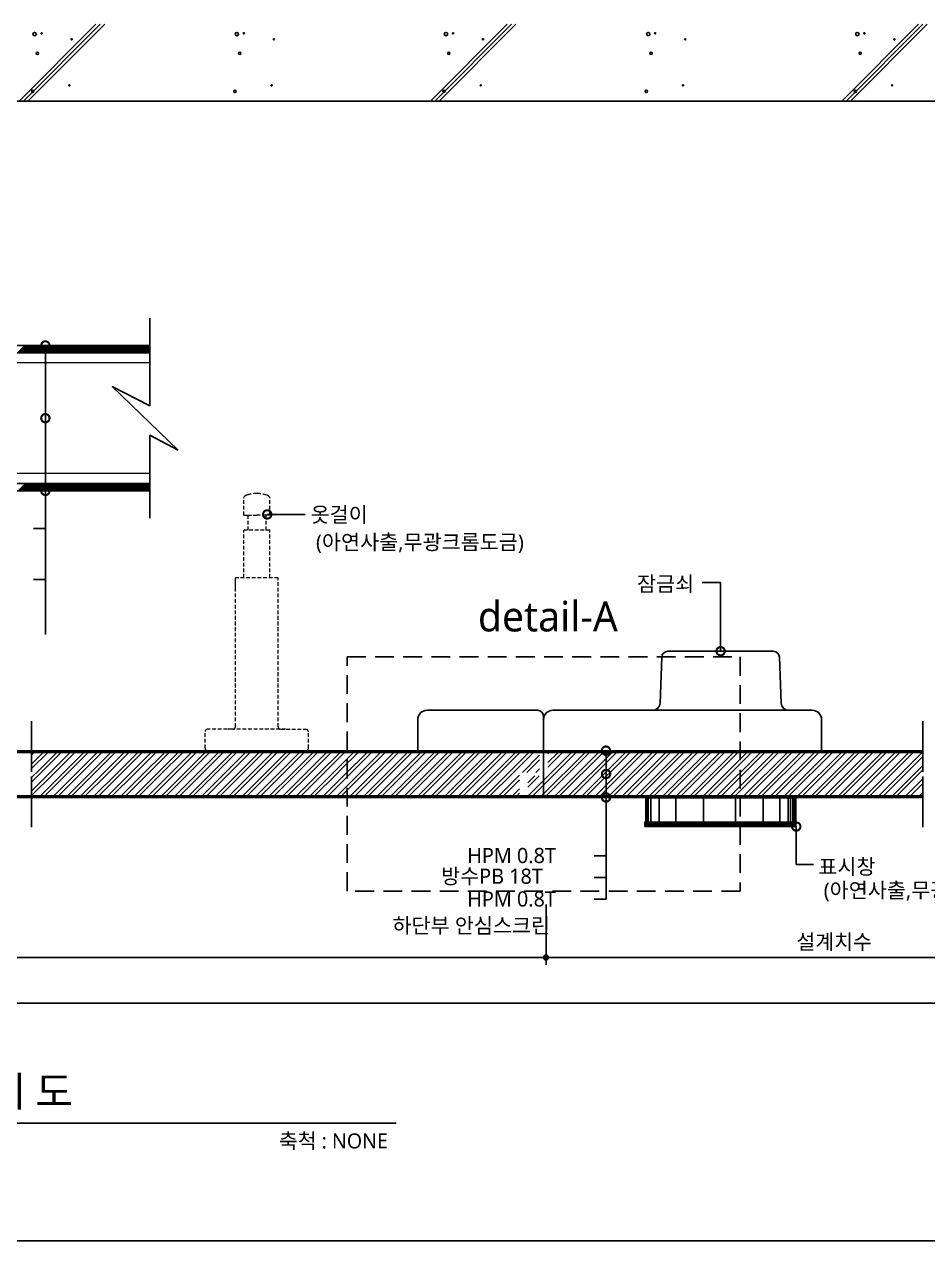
# Model space of a CAD drawing. Extents: x -255 to 8105, y -176 to 5714.
# Drawn here: x 2894 to 4698, y 0 to 2428 of the extents above; entities that cross this region are included whole.
import ezdxf
from ezdxf.enums import TextEntityAlignment as Align

# ---------------------------------------------------------------- set-up
doc = ezdxf.new("R2010")
doc.units = 0
doc.header["$LTSCALE"] = 30
doc.linetypes.add('HIDDEN', pattern=[0.375, 0.25, -0.125])
doc.layers.get('0').update_dxf_attribs({"linetype": 'CONTINUOUS'})
for name, color, linetype in [('02---제품선', 4, 'CONTINUOUS'), ('C', 2, 'CONTINUOUS'), ('DIM', 7, 'CONTINUOUS'), ('HAT', 8, 'CONTINUOUS'), ('HID', 9, 'HIDDEN'), ('jc panel', 4, 'CONTINUOUS'), ('TIT', 3, 'CONTINUOUS'), ('문자', 3, 'CONTINUOUS'), ('잠금쇠(회전형)', 4, 'CONTINUOUS'), ('치수', 1, 'CONTINUOUS'), ('판넬', 2, 'CONTINUOUS'), ('해치', 8, 'CONTINUOUS')]:
    doc.layers.add(name, color=color, linetype=linetype)
doc.styles.add('돋움', font='malgun.ttf')

# ---------------------------------------------------------------- blocks, each defined once
blk = doc.blocks.new('DIMDOT')
at = {"linetype": 'Continuous'}
blk.add_line((-2, 0), (2, 0), dxfattribs=at)
for radius in [0.5, 0.25]:
    blk.add_circle((0, 0), radius, dxfattribs=at)
blk = doc.blocks.new('_DOTSMALL')
at = {"color": 0, "linetype": 'ByBlock', "const_width": 0.5}
blk.add_lwpolyline([(-0.0625, 0, 1), (0.0625, 0, 1)], format="xyb", close=True, dxfattribs=at)
blk = doc.blocks.new('A$C63EC304E')
at = {"layer": '치수', "color": 1, "xscale": 2.5, "yscale": 2.5, "zscale": 2.5, "rotation": 234.3098741996962}
blk.add_blockref('_DOTSMALL', (0.31, 0.31), dxfattribs=at)
blk = doc.blocks.new('A$C2BC9653E')
at = {"layer": '치수', "xscale": 0.3333333333333333, "yscale": 0.3333333333333333, "zscale": 0.3333333333333333}
blk.add_blockref('A$C63EC304E', (0, 0), dxfattribs=at)
blk = doc.blocks.new('A$C7FC71301')
at = {"layer": '치수', "rotation": 180}
blk.add_blockref('A$C2BC9653E', (0.208, 0.208), dxfattribs=at)
blk = doc.blocks.new('A$C4A20372B')
at = {"layer": '치수'}
blk.add_blockref('A$C7FC71301', (0, 0), dxfattribs=at)
blk = doc.blocks.new('A$C566469F5')
at = {"layer": '치수'}
blk.add_blockref('A$C4A20372B', (0, 0), dxfattribs=at)
blk = doc.blocks.new('A$C7E317CD4')
at = {"layer": '해치', "xscale": 2, "yscale": 2, "zscale": 2}
blk.add_blockref('A$C566469F5', (0, 0), dxfattribs=at)
blk = doc.blocks.new('A$C601D7F27')
at = {"layer": '치수'}
blk.add_blockref('A$C7E317CD4', (0, 0), dxfattribs=at)
blk = doc.blocks.new('UNI-01', base_point=(7634, 7239))
for p, q in [((7967.1, 9514.2), (13138.7, 9514.2)), ((10542.5, 8175), (10542.5, 8276.1)), ((12322.4, 8175), (12322.4, 8276.1)), ((10542.5, 8165.5), (10542.5, 8064.4)), ((12322.4, 8165.5), (12322.4, 8064.4))]:
    blk.add_line(p, q)
at = {"color": 252, "linetype": 'Continuous'}
for p, q in [((10514.6, 9011.6), (10529.1, 9026.1)), ((10517.5, 9011.6), (10532, 9026.1)), ((10519.1, 9011.6), (10533.6, 9026.1)), ((10522, 9011.6), (10536.5, 9026.1)), ((10523.6, 9011.6), (10538.1, 9026.1)), ((10526.5, 9011.6), (10541, 9026.1)), ((10528.1, 9011.6), (10542.6, 9026.1)), ((10531, 9011.6), (10545.5, 9026.1)), ((10532.6, 9011.6), (10547.1, 9026.1)), ((10535.5, 9011.6), (10550, 9026.1)), ((10537.1, 9011.6), (10551.6, 9026.1)), ((10540, 9011.6), (10554.5, 9026.1)), ((10541.6, 9011.6), (10556.1, 9026.1)), ((10544.5, 9011.6), (10559, 9026.1)), ((10546, 9011.6), (10560.6, 9026.1)), ((10549, 9011.6), (10563.5, 9026.1)), ((10550.5, 9011.6), (10565.1, 9026.1)), ((10553.4, 9011.6), (10567.9, 9026.1)), ((10555, 9011.6), (10568.4, 9025)), ((10557.9, 9011.6), (10570, 9023.7)), ((10559.5, 9011.6), (10570, 9022.1)), ((10562.4, 9011.6), (10570, 9019.2)), ((10564, 9011.6), (10570, 9017.6)), ((10566.9, 9011.6), (10570, 9014.7)), ((10568.5, 9011.6), (10570, 9013.1)), ((10570, 9022.1), (10574, 9026.1)), ((10570, 9017.6), (10578.5, 9026.1)), ((10570, 9013.1), (10583, 9026.1)), ((10570, 9019.2), (10576.9, 9026.1)), ((10570, 9014.7), (10581.4, 9026.1)), ((10570, 9023.7), (10570.4, 9024.1)), ((10571.4, 9011.6), (10585.9, 9026.1)), ((10572, 9025.7), (10572.5, 9026.1)), ((10573, 9011.6), (10587.5, 9026.1)), ((10575.9, 9011.6), (10590.4, 9026.1)), ((10577.5, 9011.6), (10592, 9026.1)), ((10580.4, 9011.6), (10594.9, 9026.1)), ((10582, 9011.6), (10596.5, 9026.1)), ((10584.9, 9011.6), (10599.4, 9026.1)), ((10586.5, 9011.6), (10601, 9026.1)), ((10589.4, 9011.6), (10603.9, 9026.1)), ((10590.9, 9011.6), (10605.5, 9026.1)), ((10593.9, 9011.6), (10608.4, 9026.1)), ((10595.4, 9011.6), (10610, 9026.1)), ((10598.3, 9011.6), (10612.9, 9026.1)), ((10599.9, 9011.6), (10614.4, 9026.1)), ((10602.8, 9011.6), (10617.4, 9026.1)), ((10604.4, 9011.6), (10618.9, 9026.1)), ((10607.3, 9011.6), (10621.8, 9026.1)), ((10608.9, 9011.6), (10623.4, 9026.1)), ((10611.8, 9011.6), (10626.3, 9026.1)), ((10613.4, 9011.6), (10627.9, 9026.1)), ((10616.3, 9011.6), (10630.8, 9026.1)), ((10617.9, 9011.6), (10632.4, 9026.1)), ((10620.8, 9011.6), (10635.3, 9026.1)), ((10622.4, 9011.6), (10636.9, 9026.1)), ((10625.3, 9011.6), (10639.8, 9026.1)), ((10626.9, 9011.6), (10641.4, 9026.1)), ((10629.8, 9011.6), (10644.3, 9026.1)), ((10631.4, 9011.6), (10645.9, 9026.1)), ((10634.3, 9011.6), (10648.8, 9026.1)), ((10635.9, 9011.6), (10650.4, 9026.1)), ((10638.8, 9011.6), (10653.3, 9026.1)), ((10640.3, 9011.6), (10654.9, 9026.1)), ((10643.2, 9011.6), (10657.8, 9026.1)), ((10644.8, 9011.6), (10659.4, 9026.1)), ((10647.7, 9011.6), (10662.3, 9026.1)), ((10649.3, 9011.6), (10663.8, 9026.1)), ((10652.2, 9011.6), (10666.7, 9026.1)), ((10653.8, 9011.6), (10668.3, 9026.1)), ((10656.7, 9011.6), (10671.2, 9026.1)), ((10658.3, 9011.6), (10672.8, 9026.1)), ((10661.2, 9011.6), (10675.7, 9026.1)), ((10662.8, 9011.6), (10677.3, 9026.1)), ((10665.7, 9011.6), (10680.2, 9026.1)), ((10667.3, 9011.6), (10681.8, 9026.1)), ((10670.2, 9011.6), (10684.7, 9026.1)), ((10671.8, 9011.6), (10686.3, 9026.1)), ((10674.7, 9011.6), (10689.2, 9026.1)), ((10676.3, 9011.6), (10690.8, 9026.1)), ((10679.2, 9011.6), (10693.7, 9026.1)), ((10680.8, 9011.6), (10695.3, 9026.1)), ((10683.7, 9011.6), (10698.2, 9026.1)), ((10685.2, 9011.6), (10699.8, 9026.1)), ((10688.1, 9011.6), (10702.7, 9026.1)), ((10689.7, 9011.6), (10704.3, 9026.1)), ((10692.6, 9011.6), (10707.2, 9026.1)), ((10694.2, 9011.6), (10708.7, 9026.1)), ((10697.1, 9011.6), (10711.6, 9026.1)), ((10698.7, 9011.6), (10713.2, 9026.1)), ((10701.6, 9011.6), (10716.1, 9026.1)), ((10703.2, 9011.6), (10717.7, 9026.1)), ((10706.1, 9011.6), (10720.6, 9026.1)), ((10707.7, 9011.6), (10722.2, 9026.1)), ((10710.6, 9011.6), (10725.1, 9026.1)), ((10712.2, 9011.6), (10726.7, 9026.1)), ((10715.1, 9011.6), (10729.6, 9026.1)), ((10716.7, 9011.6), (10731.2, 9026.1)), ((10719.6, 9011.6), (10734.1, 9026.1)), ((10721.2, 9011.6), (10735.7, 9026.1)), ((10724.1, 9011.6), (10738.6, 9026.1)), ((10725.7, 9011.6), (10740.2, 9026.1)), ((10728.6, 9011.6), (10743.1, 9026.1)), ((10730.1, 9011.6), (10744.7, 9026.1)), ((10733, 9011.6), (10747.6, 9026.1)), ((10734.6, 9011.6), (10749.2, 9026.1)), ((10737.5, 9011.6), (10752.1, 9026.1)), ((10739.1, 9011.6), (10753.6, 9026.1)), ((10742, 9011.6), (10756.5, 9026.1)), ((10743.6, 9011.6), (10758.1, 9026.1)), ((10746.5, 9011.6), (10761, 9026.1)), ((10748.1, 9011.6), (10762.6, 9026.1)), ((10751, 9011.6), (10765.5, 9026.1)), ((10752.6, 9011.6), (10767.1, 9026.1)), ((10755.5, 9011.6), (10770, 9026.1)), ((10757.1, 9011.6), (10771.6, 9026.1)), ((10760, 9011.6), (10774.5, 9026.1)), ((10761.6, 9011.6), (10776.1, 9026.1)), ((10764.5, 9011.6), (10778.5, 9025.6)), ((10766.1, 9011.6), (10778.5, 9024.1)), ((10769, 9011.6), (10778.5, 9021.2)), ((10770.6, 9011.6), (10778.5, 9019.6)), ((10773.5, 9011.6), (10778.5, 9016.7)), ((10775, 9011.6), (10778.5, 9015.1)), ((10777.9, 9011.6), (10778.5, 9012.2)), ((10515.5, 8735.7), (10530.1, 8750.3)), ((10517.1, 8735.7), (10531.6, 8750.3)), ((10520, 8735.7), (10534.5, 8750.3)), ((10521.6, 8735.7), (10536.1, 8750.3)), ((10524.5, 8735.7), (10539, 8750.3)), ((10526.1, 8735.7), (10540.6, 8750.3)), ((10529, 8735.7), (10543.5, 8750.3)), ((10530.6, 8735.7), (10545.1, 8750.3)), ((10533.5, 8735.7), (10548, 8750.3)), ((10535.1, 8735.7), (10549.6, 8750.3)), ((10538, 8735.7), (10552.5, 8750.3)), ((10539.6, 8735.7), (10554.1, 8750.3)), ((10542.5, 8735.7), (10557, 8750.3)), ((10544.1, 8735.7), (10558.6, 8750.3)), ((10547, 8735.7), (10561.5, 8750.3)), ((10548.6, 8735.7), (10563.1, 8750.3)), ((10551.5, 8735.7), (10566, 8750.3)), ((10553, 8735.7), (10567.6, 8750.3)), ((10555.9, 8735.7), (10570, 8749.8)), ((10557.5, 8735.7), (10570, 8748.2)), ((10560.4, 8735.7), (10570, 8745.3)), ((10562, 8735.7), (10570, 8743.7)), ((10570, 8748.2), (10572.1, 8750.3)), ((10570, 8743.7), (10576.5, 8750.3)), ((10570, 8739.2), (10581, 8750.3)), ((10570, 8749.8), (10570.5, 8750.3)), ((10570, 8745.3), (10575, 8750.3)), ((10570, 8740.8), (10579.4, 8750.3)), ((10571.2, 8737.5), (10583.9, 8750.3)), ((10571.9, 8736.6), (10585.5, 8750.3)), ((10573.9, 8735.7), (10588.4, 8750.3)), ((10575.5, 8735.7), (10590, 8750.3)), ((10578.4, 8735.7), (10592.9, 8750.3)), ((10580, 8735.7), (10594.5, 8750.3)), ((10582.9, 8735.7), (10597.4, 8750.3)), ((10584.5, 8735.7), (10599, 8750.3)), ((10587.4, 8735.7), (10601.9, 8750.3)), ((10589, 8735.7), (10603.5, 8750.3)), ((10591.9, 8735.7), (10606.4, 8750.3)), ((10593.5, 8735.7), (10608, 8750.3)), ((10596.4, 8735.7), (10610.9, 8750.3)), ((10597.9, 8735.7), (10612.5, 8750.3)), ((10600.8, 8735.7), (10615.4, 8750.3)), ((10602.4, 8735.7), (10617, 8750.3)), ((10605.3, 8735.7), (10619.9, 8750.3)), ((10606.9, 8735.7), (10621.4, 8750.3)), ((10609.8, 8735.7), (10624.4, 8750.3)), ((10611.4, 8735.7), (10625.9, 8750.3)), ((10614.3, 8735.7), (10628.8, 8750.3)), ((10615.9, 8735.7), (10630.4, 8750.3)), ((10618.8, 8735.7), (10633.3, 8750.3)), ((10620.4, 8735.7), (10634.9, 8750.3)), ((10623.3, 8735.7), (10637.8, 8750.3)), ((10624.9, 8735.7), (10639.4, 8750.3)), ((10627.8, 8735.7), (10642.3, 8750.3)), ((10629.4, 8735.7), (10643.9, 8750.3)), ((10632.3, 8735.7), (10646.8, 8750.3)), ((10633.9, 8735.7), (10648.4, 8750.3)), ((10636.8, 8735.7), (10651.3, 8750.3)), ((10638.4, 8735.7), (10652.9, 8750.3)), ((10641.3, 8735.7), (10655.8, 8750.3)), ((10642.8, 8735.7), (10657.4, 8750.3)), ((10645.8, 8735.7), (10660.3, 8750.3)), ((10647.3, 8735.7), (10661.9, 8750.3)), ((10650.2, 8735.7), (10664.8, 8750.3)), ((10651.8, 8735.7), (10666.3, 8750.3)), ((10654.7, 8735.7), (10669.3, 8750.3)), ((10656.3, 8735.7), (10670.8, 8750.3)), ((10659.2, 8735.7), (10673.7, 8750.3)), ((10660.8, 8735.7), (10675.3, 8750.3)), ((10663.7, 8735.7), (10678.2, 8750.3)), ((10665.3, 8735.7), (10679.8, 8750.3)), ((10668.2, 8735.7), (10682.7, 8750.3)), ((10669.8, 8735.7), (10684.3, 8750.3)), ((10672.7, 8735.7), (10687.2, 8750.3)), ((10674.3, 8735.7), (10688.8, 8750.3)), ((10677.2, 8735.7), (10691.7, 8750.3)), ((10678.8, 8735.7), (10693.3, 8750.3)), ((10681.7, 8735.7), (10696.2, 8750.3)), ((10683.3, 8735.7), (10697.8, 8750.3)), ((10686.2, 8735.7), (10700.7, 8750.3)), ((10687.7, 8735.7), (10702.3, 8750.3)), ((10690.7, 8735.7), (10705.2, 8750.3)), ((10692.2, 8735.7), (10706.8, 8750.3)), ((10695.1, 8735.7), (10709.7, 8750.3)), ((10696.7, 8735.7), (10711.3, 8750.3)), ((10699.6, 8735.7), (10714.2, 8750.3)), ((10701.2, 8735.7), (10715.7, 8750.3)), ((10704.1, 8735.7), (10718.6, 8750.3)), ((10705.7, 8735.7), (10720.2, 8750.3)), ((10708.6, 8735.7), (10723.1, 8750.3)), ((10710.2, 8735.7), (10724.7, 8750.3)), ((10713.1, 8735.7), (10727.6, 8750.3)), ((10714.7, 8735.7), (10729.2, 8750.3)), ((10717.6, 8735.7), (10732.1, 8750.3)), ((10719.2, 8735.7), (10733.7, 8750.3)), ((10722.1, 8735.7), (10736.6, 8750.3)), ((10723.7, 8735.7), (10738.2, 8750.3)), ((10726.6, 8735.7), (10741.1, 8750.3)), ((10728.2, 8735.7), (10742.7, 8750.3)), ((10731.1, 8735.7), (10745.6, 8750.3)), ((10732.7, 8735.7), (10747.2, 8750.3)), ((10735.6, 8735.7), (10750.1, 8750.3)), ((10737.1, 8735.7), (10751.7, 8750.3)), ((10740, 8735.7), (10754.6, 8750.3)), ((10741.6, 8735.7), (10756.2, 8750.3)), ((10744.5, 8735.7), (10759.1, 8750.3)), ((10746.1, 8735.7), (10760.6, 8750.3)), ((10749, 8735.7), (10763.5, 8750.3)), ((10750.6, 8735.7), (10765.1, 8750.3)), ((10753.5, 8735.7), (10768, 8750.3)), ((10755.1, 8735.7), (10769.6, 8750.3)), ((10758, 8735.7), (10772.5, 8750.3)), ((10759.6, 8735.7), (10774.1, 8750.3)), ((10762.5, 8735.7), (10777, 8750.3)), ((10764.1, 8735.7), (10778.5, 8750.2)), ((10767, 8735.7), (10778.5, 8747.3)), ((10768.6, 8735.7), (10778.5, 8745.7)), ((10771.5, 8735.7), (10778.5, 8742.8)), ((10564.9, 8735.7), (10570, 8740.8)), ((10566.5, 8735.7), (10570, 8739.2)), ((10773.1, 8735.7), (10778.5, 8741.2)), ((10776, 8735.7), (10778.5, 8738.3)), ((10777.6, 8735.7), (10778.5, 8736.7))]:
    blk.add_line(p, q, dxfattribs=at)
at = {"color": 2, "linetype": 'HIDDEN', "ltscale": 5}
for p, q in [((11172.5, 8404.2), (11957.7, 8404.2)), ((11172.5, 7936.8), (11172.5, 8404.2)), ((11957.7, 8404.2), (11957.7, 7936.8)), ((11957.7, 7936.8), (11172.5, 7936.8))]:
    blk.add_line(p, q, dxfattribs=at)
at = {"color": 2}
for p, q in [((11565.1, 8217.1), (11565.1, 8123.8)), ((14886.8, 7238.8), (7634.4, 7238.8)), ((14886.8, 7238.8), (7634.4, 7238.8)), ((15616.4, 7238.8), (7634.4, 7238.8))]:
    blk.add_line(p, q, dxfattribs=at)
at = {"layer": '02---제품선'}
for p, q in [((11797.8, 8312.3), (11801, 8403.7)), ((11813.4, 8415.6), (12024, 8415.6)), ((12039.6, 8312.3), (12036.4, 8403.7)), ((11332.5, 8297.8), (11552.7, 8297.8)), ((11565.1, 8285.4), (11565.1, 8217.1)), ((11769.8, 8297.8), (11583.7, 8297.8)), ((11782.8, 8297.8), (11769.8, 8297.8)), ((12054.6, 8297.8), (11782.8, 8297.8)), ((12101.7, 8297.8), (12054.6, 8297.8)), ((11313.9, 8279.2), (11313.9, 8217.1)), ((11565.1, 8217.1), (11565.1, 8279.2)), ((12120.3, 8217.1), (12120.3, 8279.2)), ((11313.9, 8217.1), (11565.1, 8217.1)), ((12120.3, 8217.1), (11565.1, 8217.1))]:
    blk.add_line(p, q, dxfattribs=at)
for centre, radius, start, end in [((11813.4, 8403.2), 12.4, 90, 178), ((12024, 8403.2), 12.4, 2, 90), ((11782.8, 8312.8), 15, 270, 358), ((12054.6, 8312.8), 15, 182, 270), ((11332.5, 8279.2), 18.6, 90, 180), ((11552.7, 8285.4), 12.4, 0, 90), ((11583.7, 8279.2), 18.6, 90, 180), ((12101.7, 8279.2), 18.6, 0, 90)]:
    blk.add_arc(centre, radius, start, end, dxfattribs=at)
at = {"layer": 'C'}
for p, q in [((10778.5, 9011.6), (9812.2, 9011.6)), ((10778.5, 8750.3), (9712.2, 8750.3)), ((10642, 8213.8), (9374.2, 8213.8)), ((10542.5, 8213.8), (11565.1, 8213.8)), ((11565.1, 8213.8), (11932.2, 8213.8)), ((12322.4, 8213.8), (11932.2, 8213.8)), ((9374.2, 8127.1), (10642, 8127.1)), ((11565.1, 8127.1), (10542.5, 8127.1)), ((11932.2, 8127.1), (11565.1, 8127.1)), ((11932.2, 8127.1), (12322.4, 8127.1))]:
    blk.add_line(p, q, dxfattribs=at)
at = {"layer": 'DIM', "ltscale": 10}
for p, q in [((11570.1, 7910), (11570.1, 7789.3)), ((11570.1, 7910), (11570.1, 7789.3)), ((9384.2, 7804.3), (11560.1, 7804.3)), ((11580.1, 7804.3), (12711, 7804.3)), ((7977.1, 7712.8), (12711, 7712.8))]:
    blk.add_line(p, q, dxfattribs=at)
at = {"layer": 'HAT', "linetype": 'Continuous'}
for p, q in [((10542.5, 8190.4), (10565.9, 8213.8)), ((10542.5, 8208.4), (10547.9, 8213.8)), ((10542.5, 8181.4), (10574.9, 8213.8)), ((10550, 8171), (10592.8, 8213.8)), ((10558.5, 8170.5), (10601.8, 8213.8)), ((10576.4, 8170.5), (10619.8, 8213.8)), ((10585.4, 8170.5), (10628.7, 8213.8)), ((10603.4, 8170.5), (10646.7, 8213.8)), ((10612.3, 8170.5), (10655.7, 8213.8)), ((10630.3, 8170.5), (10673.6, 8213.8)), ((10639.3, 8170.5), (10682.6, 8213.8)), ((10657.2, 8170.5), (10700.6, 8213.8)), ((10666.2, 8170.5), (10709.6, 8213.8)), ((10684.2, 8170.5), (10727.5, 8213.8)), ((10693.2, 8170.5), (10736.5, 8213.8)), ((10711.1, 8170.5), (10754.5, 8213.8)), ((10720.1, 8170.5), (10763.4, 8213.8)), ((10738.1, 8170.5), (10781.4, 8213.8)), ((10747.1, 8170.5), (10790.4, 8213.8)), ((10765, 8170.5), (10808.3, 8213.8)), ((10774, 8170.5), (10817.3, 8213.8)), ((10792, 8170.5), (10835.3, 8213.8)), ((10800.9, 8170.5), (10844.3, 8213.8)), ((10818.9, 8170.5), (10862.2, 8213.8)), ((10827.9, 8170.5), (10871.2, 8213.8)), ((10845.8, 8170.5), (10889.2, 8213.8)), ((10854.8, 8170.5), (10898.1, 8213.8)), ((10872.8, 8170.5), (10916.1, 8213.8)), ((10881.8, 8170.5), (10925.1, 8213.8)), ((10899.7, 8170.5), (10943, 8213.8)), ((10908.7, 8170.5), (10952, 8213.8)), ((10926.7, 8170.5), (10970, 8213.8)), ((10935.6, 8170.5), (10979, 8213.8)), ((10953.6, 8170.5), (10996.9, 8213.8)), ((10962.6, 8170.5), (11005.9, 8213.8)), ((10980.5, 8170.5), (11023.9, 8213.8)), ((10989.5, 8170.5), (11032.9, 8213.8)), ((11007.5, 8170.5), (11050.8, 8213.8)), ((11016.5, 8170.5), (11059.8, 8213.8)), ((11034.4, 8170.5), (11077.8, 8213.8)), ((11043.4, 8170.5), (11086.7, 8213.8)), ((11061.4, 8170.5), (11104.7, 8213.8)), ((11070.3, 8170.5), (11113.7, 8213.8)), ((11088.3, 8170.5), (11131.6, 8213.8)), ((11097.3, 8170.5), (11140.6, 8213.8)), ((11115.2, 8170.5), (11158.6, 8213.8)), ((11161.2, 8189.5), (11185.5, 8213.8)), ((11161.2, 8207.5), (11167.6, 8213.8)), ((11161.2, 8180.6), (11194.5, 8213.8)), ((11169.1, 8170.5), (11212.5, 8213.8)), ((11178.1, 8170.5), (11221.4, 8213.8)), ((11196.1, 8170.5), (11239.4, 8213.8)), ((11205, 8170.5), (11248.4, 8213.8)), ((11223, 8170.5), (11266.3, 8213.8)), ((11232, 8170.5), (11275.3, 8213.8)), ((11249.9, 8170.5), (11293.3, 8213.8)), ((11258.9, 8170.5), (11302.3, 8213.8)), ((11276.9, 8170.5), (11320.2, 8213.8)), ((11285.9, 8170.5), (11329.2, 8213.8)), ((11303.8, 8170.5), (11347.2, 8213.8)), ((11312.8, 8170.5), (11356.1, 8213.8)), ((11330.8, 8170.5), (11374.1, 8213.8)), ((11339.7, 8170.5), (11383.1, 8213.8)), ((11357.7, 8170.5), (11401, 8213.8)), ((11366.7, 8170.5), (11410, 8213.8)), ((11384.6, 8170.5), (11428, 8213.8)), ((11393.6, 8170.5), (11437, 8213.8)), ((11411.6, 8170.5), (11454.9, 8213.8)), ((11420.6, 8170.5), (11463.9, 8213.8)), ((11438.5, 8170.5), (11481.9, 8213.8)), ((11447.5, 8170.5), (11490.8, 8213.8)), ((11465.5, 8170.5), (11508.8, 8213.8)), ((11474.5, 8170.5), (11517.8, 8213.8)), ((11492.4, 8170.5), (11535.7, 8213.8)), ((11501.4, 8170.5), (11544.7, 8213.8)), ((11534.4, 8127.1), (11621, 8213.8)), ((11543.4, 8127.1), (11630, 8213.8)), ((11561.3, 8127.1), (11648, 8213.8)), ((11570.3, 8127.1), (11657, 8213.8)), ((11573.4, 8193.2), (11594.1, 8213.8)), ((11573.4, 8211.1), (11576.1, 8213.8)), ((11573.4, 8184.2), (11603.1, 8213.8)), ((11588.3, 8127.1), (11674.9, 8213.8)), ((11597.2, 8127.1), (11683.9, 8213.8)), ((11615.2, 8127.1), (11701.9, 8213.8)), ((11624.2, 8127.1), (11710.8, 8213.8)), ((11642.1, 8127.1), (11728.8, 8213.8)), ((11651.1, 8127.1), (11737.8, 8213.8)), ((11669.1, 8127.1), (11755.7, 8213.8)), ((11678.1, 8127.1), (11764.7, 8213.8)), ((11696, 8127.1), (11782.7, 8213.8)), ((11705, 8127.1), (11791.7, 8213.8)), ((11723, 8127.1), (11809.6, 8213.8)), ((11731.9, 8127.1), (11818.6, 8213.8)), ((11749.9, 8127.1), (11836.6, 8213.8)), ((11758.9, 8127.1), (11845.5, 8213.8)), ((11776.8, 8127.1), (11863.5, 8213.8)), ((11785.8, 8127.1), (11872.5, 8213.8)), ((11803.8, 8127.1), (11890.4, 8213.8)), ((11812.8, 8127.1), (11899.4, 8213.8)), ((11830.7, 8127.1), (11917.4, 8213.8)), ((11839.7, 8127.1), (11926.4, 8213.8)), ((11857.7, 8127.1), (11944.3, 8213.8)), ((11866.6, 8127.1), (11953.3, 8213.8)), ((11884.6, 8127.1), (11971.3, 8213.8)), ((11893.6, 8127.1), (11980.3, 8213.8)), ((11911.5, 8127.1), (11998.2, 8213.8)), ((11920.5, 8127.1), (12007.2, 8213.8)), ((11938.5, 8127.1), (12025.2, 8213.8)), ((11947.5, 8127.1), (12034.1, 8213.8)), ((11965.4, 8127.1), (12052.1, 8213.8)), ((11974.4, 8127.1), (12061.1, 8213.8)), ((11992.4, 8127.1), (12079, 8213.8)), ((12001.3, 8127.1), (12088, 8213.8)), ((12019.3, 8127.1), (12106, 8213.8)), ((12028.3, 8127.1), (12115, 8213.8)), ((12046.2, 8127.1), (12132.9, 8213.8)), ((12055.2, 8127.1), (12141.9, 8213.8)), ((12073.2, 8127.1), (12159.9, 8213.8)), ((12082.2, 8127.1), (12168.8, 8213.8)), ((12100.1, 8127.1), (12186.8, 8213.8)), ((12109.1, 8127.1), (12195.8, 8213.8)), ((12127.1, 8127.1), (12213.7, 8213.8)), ((12136.1, 8127.1), (12222.7, 8213.8)), ((12154, 8127.1), (12240.7, 8213.8)), ((12163, 8127.1), (12249.7, 8213.8)), ((12181, 8127.1), (12267.6, 8213.8)), ((12189.9, 8127.1), (12276.6, 8213.8)), ((12207.9, 8127.1), (12294.6, 8213.8)), ((12216.9, 8127.1), (12303.5, 8213.8)), ((12234.8, 8127.1), (12321.5, 8213.8)), ((11124.2, 8170.5), (11161.2, 8207.5)), ((11142.2, 8170.5), (11161.2, 8189.5)), ((11522.7, 8173.8), (11556.8, 8207.9)), ((11531.7, 8173.8), (11556.8, 8198.9)), ((12243.8, 8127.1), (12322.4, 8205.8)), ((12261.8, 8127.1), (12322.4, 8187.8)), ((10542.5, 8136.5), (10576.4, 8170.5)), ((10542.5, 8154.5), (10558.5, 8170.5)), ((10542.5, 8127.6), (10585.4, 8170.5)), ((10542.5, 8163.5), (10549.1, 8170.1)), ((10560, 8127.1), (10603.4, 8170.5)), ((10569, 8127.1), (10612.3, 8170.5)), ((10587, 8127.1), (10630.3, 8170.5)), ((10596, 8127.1), (10639.3, 8170.5)), ((10613.9, 8127.1), (10657.2, 8170.5)), ((10622.9, 8127.1), (10666.2, 8170.5)), ((10640.9, 8127.1), (10684.2, 8170.5)), ((10649.8, 8127.1), (10693.2, 8170.5)), ((10667.8, 8127.1), (10711.1, 8170.5)), ((10676.8, 8127.1), (10720.1, 8170.5)), ((10694.7, 8127.1), (10738.1, 8170.5)), ((10703.7, 8127.1), (10747.1, 8170.5)), ((10721.7, 8127.1), (10765, 8170.5)), ((10730.7, 8127.1), (10774, 8170.5)), ((10748.6, 8127.1), (10792, 8170.5)), ((10757.6, 8127.1), (10800.9, 8170.5)), ((10775.6, 8127.1), (10818.9, 8170.5)), ((10784.5, 8127.1), (10827.9, 8170.5)), ((10802.5, 8127.1), (10845.8, 8170.5)), ((10811.5, 8127.1), (10854.8, 8170.5)), ((10829.4, 8127.1), (10872.8, 8170.5)), ((10838.4, 8127.1), (10881.8, 8170.5)), ((10856.4, 8127.1), (10899.7, 8170.5)), ((10865.4, 8127.1), (10908.7, 8170.5)), ((10883.3, 8127.1), (10926.7, 8170.5)), ((10892.3, 8127.1), (10935.6, 8170.5)), ((10910.3, 8127.1), (10953.6, 8170.5)), ((10919.2, 8127.1), (10962.6, 8170.5)), ((10937.2, 8127.1), (10980.5, 8170.5)), ((10946.2, 8127.1), (10989.5, 8170.5)), ((10964.1, 8127.1), (11007.5, 8170.5)), ((10973.1, 8127.1), (11016.5, 8170.5)), ((10991.1, 8127.1), (11034.4, 8170.5)), ((11000.1, 8127.1), (11043.4, 8170.5)), ((11018, 8127.1), (11061.4, 8170.5)), ((11027, 8127.1), (11070.3, 8170.5)), ((11045, 8127.1), (11088.3, 8170.5)), ((11053.9, 8127.1), (11097.3, 8170.5)), ((11071.9, 8127.1), (11115.2, 8170.5)), ((11080.9, 8127.1), (11124.2, 8170.5)), ((11098.8, 8127.1), (11142.2, 8170.5)), ((11107.8, 8127.1), (11151.2, 8170.5)), ((11125.8, 8127.1), (11161.2, 8162.6)), ((11151.2, 8170.5), (11161.2, 8180.6)), ((11161.2, 8162.6), (11169.1, 8170.5)), ((11161.2, 8135.7), (11196.1, 8170.5)), ((11161.2, 8153.6), (11178.1, 8170.5)), ((11161.7, 8127.1), (11205, 8170.5)), ((11179.7, 8127.1), (11223, 8170.5)), ((11188.7, 8127.1), (11232, 8170.5)), ((11206.6, 8127.1), (11249.9, 8170.5)), ((11215.6, 8127.1), (11258.9, 8170.5)), ((11233.6, 8127.1), (11276.9, 8170.5)), ((11242.5, 8127.1), (11285.9, 8170.5)), ((11260.5, 8127.1), (11303.8, 8170.5)), ((11269.5, 8127.1), (11312.8, 8170.5)), ((11287.4, 8127.1), (11330.8, 8170.5)), ((11296.4, 8127.1), (11339.7, 8170.5)), ((11314.4, 8127.1), (11357.7, 8170.5)), ((11323.4, 8127.1), (11366.7, 8170.5)), ((11341.3, 8127.1), (11384.6, 8170.5)), ((11350.3, 8127.1), (11393.6, 8170.5)), ((11368.3, 8127.1), (11411.6, 8170.5)), ((11377.2, 8127.1), (11420.6, 8170.5)), ((11395.2, 8127.1), (11438.5, 8170.5)), ((11404.2, 8127.1), (11447.5, 8170.5)), ((11422.1, 8127.1), (11465.5, 8170.5)), ((11431.1, 8127.1), (11474.5, 8170.5)), ((11449.1, 8127.1), (11492.4, 8170.5)), ((11458.1, 8127.1), (11501.4, 8170.5)), ((11476, 8127.1), (11516.8, 8167.9)), ((11533.4, 8153.2), (11547.4, 8167.1)), ((11533.4, 8144.2), (11556.4, 8167.1)), ((11549.6, 8173.8), (11556.8, 8181)), ((12270.8, 8127.1), (12322.4, 8178.8)), ((12288.7, 8127.1), (12322.4, 8160.9)), ((11134.8, 8127.1), (11161.2, 8153.6)), ((11152.7, 8127.1), (11161.2, 8135.7)), ((11485, 8127.1), (11516.8, 8158.9)), ((11503, 8127.1), (11516.8, 8141)), ((12297.7, 8127.1), (12322.4, 8151.9)), ((11511.9, 8127.1), (11516.8, 8132)), ((12315.7, 8127.1), (12322.4, 8133.9))]:
    blk.add_line(p, q, dxfattribs=at)
at = {"layer": 'HID', "lineweight": 15}
for p, q in [((10966.2, 8687.3), (10966.2, 8722.8)), ((11018.2, 8687.3), (11018.2, 8722.8)), ((10966.2, 8687.3), (10974.1, 8687.3)), ((10974.1, 8687.3), (10992.2, 8687.3)), ((10974.1, 8687.3), (10974.1, 8657.5)), ((11010.3, 8687.3), (10992.2, 8687.3)), ((11018.2, 8687.3), (11010.3, 8687.3)), ((11010.3, 8687.3), (11010.3, 8657.5)), ((10966.2, 8562.4), (10966.2, 8657.5)), ((11018.2, 8657.5), (10966.2, 8657.5)), ((11018.2, 8562.4), (11018.2, 8657.5)), ((11034.9, 8562.4), (10949.5, 8562.4)), ((10949.5, 8538.7), (10949.5, 8562.4)), ((10949.5, 8264.8), (10949.5, 8562.4)), ((11034.9, 8264.8), (11034.9, 8562.4)), ((10944.5, 8259.8), (10894, 8259.8)), ((11049.9, 8259.8), (10934.5, 8259.8)), ((11039.9, 8259.8), (11090.4, 8259.8)), ((10889, 8222.1), (10889, 8254.8)), ((11095.4, 8222.1), (11095.4, 8254.8)), ((11090.4, 8217.1), (10894, 8217.1)), ((11643.8, 8217.1), (11675.4, 8217.1)), ((11675.4, 8217.1), (11865.4, 8217.1))]:
    blk.add_line(p, q, dxfattribs=at)
for centre, radius, start, end in [((10974.9, 8717.6), 10.2, 101.3021, 148.9655), ((10997.2, 8645.4), 85.6, 93.3455, 106.4545), ((10987.2, 8645.4), 85.6, 73.5455, 86.6545), ((11009.5, 8717.6), 10.2, 31.0345, 78.6979), ((10894, 8254.8), 5, 90, 180), ((10944.5, 8264.8), 5, 270, 0), ((11039.9, 8264.8), 5, 180, 270), ((11090.4, 8254.8), 5, 0, 90), ((10894, 8222.1), 5, 180, 270), ((11090.4, 8222.1), 5, 270, 0)]:
    blk.add_arc(centre, radius, start, end, dxfattribs=at)
at = {"layer": 'jc panel', "color": 3, "lineweight": 20}
for p, q in [((10778.5, 8991.6), (9812.2, 8991.6)), ((10778.5, 8770.3), (9712.2, 8770.3))]:
    blk.add_line(p, q, dxfattribs=at)
at = {"layer": 'TIT', "color": 7}
blk.add_line((9733.1, 7473.2), (11270.9, 7473.2), dxfattribs=at)
at = {"layer": '잠금쇠(회전형)', "linetype": 'Continuous', "lineweight": 15}
for p, q in [((11768.5, 8123.1), (12068.9, 8123.1)), ((11768.5, 8123.1), (11768.5, 8074.8)), ((11769.4, 8123.1), (11769.4, 8074.8)), ((12068.9, 8123.1), (12068.9, 8074.8)), ((11767.5, 8074.8), (12069.9, 8074.8)), ((11767.5, 8065.5), (11767.5, 8074.8)), ((11767.5, 8065.8), (12069.9, 8065.8)), ((12069.9, 8065.5), (12069.9, 8074.8))]:
    blk.add_line(p, q, dxfattribs=at)
at = {"layer": '치수'}
for p, q in [((10778.5, 9080.8), (10778.5, 8905.7)), ((10570, 8449), (10570, 9026.1)), ((10778.5, 8905.7), (10703.7, 8944.5)), ((10703.7, 8944.5), (10835.5, 8817.4)), ((10835.5, 8817.4), (10778.5, 8846.8)), ((10778.5, 8846.8), (10778.5, 8681.1)), ((11089.1, 8688.7), (11013.1, 8688.7)), ((10546.2, 8660.6), (10570, 8660.6)), ((10546.2, 8558.9), (10570, 8558.9)), ((11918.7, 8552.9), (11882, 8552.9)), ((11918.7, 8415.6), (11918.7, 8552.9)), ((11690, 7920.6), (11690, 8217.1)), ((12069.9, 8065.5), (12069.9, 7989.8)), ((11666.2, 8007.4), (11690, 8007.4)), ((12069.9, 7989.8), (12104.2, 7989.8)), ((11666.2, 7963.8), (11690, 7963.8)), ((11666.2, 7920.6), (11690, 7920.6))]:
    blk.add_line(p, q, dxfattribs=at)
at = {"layer": '판넬', "color": 1}
for p, q in [((9812.2, 9026.1), (10778.5, 9026.1)), ((9812.2, 8735.7), (10778.5, 8735.7)), ((10642, 8217.1), (9374.2, 8217.1)), ((10542.5, 8217.1), (11560.1, 8217.1)), ((11570.1, 8217.1), (11932.2, 8217.1)), ((12322.4, 8217.1), (11932.2, 8217.1)), ((9374.2, 8123.8), (10642, 8123.8)), ((11565.1, 8123.8), (10542.5, 8123.8)), ((11932.2, 8123.8), (11565.1, 8123.8)), ((11932.2, 8123.8), (12322.4, 8123.8))]:
    blk.add_line(p, q, dxfattribs=at)
at = {"layer": '해치'}
for p, q in [((10517.7, 9514.2), (10670.8, 9667.3)), ((10535.3, 9514.2), (10688.5, 9667.3)), ((11339.3, 9514.2), (11492.4, 9667.3)), ((11356.9, 9514.2), (11510, 9667.3)), ((12160.8, 9514.2), (12314, 9667.3)), ((12178.5, 9514.2), (12331.6, 9667.3)), ((11771.2, 8123.1), (11771.2, 8074.8)), ((11774.2, 8123.1), (11774.2, 8074.8)), ((11779.4, 8123.1), (11779.4, 8074.8)), ((11795.7, 8123.1), (11795.7, 8074.8)), ((11829, 8123.1), (11829, 8074.8)), ((11884.6, 8123.1), (11884.6, 8074.8)), ((11948.2, 8123.1), (11948.2, 8074.8)), ((12003.8, 8123.1), (12003.8, 8074.8)), ((12037.1, 8123.1), (12037.1, 8074.8)), ((12053.4, 8123.1), (12053.4, 8074.8)), ((12058, 8123.1), (12058, 8074.8)), ((12063.2, 8123.1), (12063.2, 8074.8)), ((12066.1, 8123.1), (12066.1, 8074.8)), ((12068, 8123.1), (12068, 8074.8)), ((11767.5, 8071.7), (12069.9, 8071.7)), ((11767.5, 8070.2), (12069.9, 8070.2)), ((11767.5, 8068.6), (12069.9, 8068.6)), ((11767.5, 8067.7), (12069.9, 8067.7)), ((11767.5, 8066.8), (12069.9, 8066.8)), ((11767.5, 8065.5), (12069.9, 8065.5))]:
    blk.add_line(p, q, dxfattribs=at)
at = {"layer": '해치', "color": 2}
for p, q in [((10526.5, 9514.2), (10679.6, 9667.3)), ((11348.1, 9514.2), (11501.2, 9667.3)), ((12169.7, 9514.2), (12322.8, 9667.3))]:
    blk.add_line(p, q, dxfattribs=at)
at = {"layer": '해치'}
for centre, radius in [((10548.6, 9647.7), 3.36), ((10562.5, 9649.3), 1.12), ((10952.6, 9647.7), 3.36), ((10966.5, 9649.3), 1.12), ((11370.2, 9647.7), 3.36), ((11384.1, 9649.3), 1.12), ((11774.2, 9647.7), 3.36), ((11788.1, 9649.3), 1.12), ((12191.8, 9647.7), 3.36), ((12205.7, 9649.3), 1.12), ((10622.5, 9637.4), 1.12), ((11026.5, 9637.4), 1.12), ((11444.1, 9637.4), 1.12), ((11848.1, 9637.4), 1.12), ((12265.7, 9637.4), 1.12), ((10554.2, 9609.4), 2.24), ((10958.2, 9609.4), 2.24), ((11375.8, 9609.4), 2.24), ((11779.8, 9609.4), 2.24), ((12197.4, 9609.4), 2.24), ((10618, 9545.6), 1.12), ((11022.1, 9545.6), 1.12), ((11439.6, 9545.6), 1.12), ((11843.6, 9545.6), 1.12), ((12261.2, 9545.6), 1.12), ((10544.6, 9533.3), 2.24), ((10948.6, 9533.3), 2.24), ((11366.2, 9533.3), 2.24), ((11770.2, 9533.3), 2.24), ((12187.8, 9533.3), 2.24)]:
    blk.add_circle(centre, radius, dxfattribs=at)
at = {"layer": 'DIM', "xscale": 10, "yscale": 10, "zscale": 10, "rotation": 180}
blk.add_blockref('DIMDOT', (11570.1, 7804.3), dxfattribs=at)
at = {"layer": 'DIM', "xscale": 10, "yscale": 10, "zscale": 10}
blk.add_blockref('DIMDOT', (11570.1, 7804.3), dxfattribs=at)
at = {"layer": '치수', "yscale": 20, "zscale": 20}
for p, xscale, rotation in [((10574.2, 9022), 20, 90.00000000000001), ((10574.2, 8876.8), 20, 90.00000000000001), ((10574.2, 8739.9), -20, 89.99999999999994), ((11694, 8213), 20, 90), ((11694.1, 8166.3), 20, 90), ((11694, 8119.6), 20, 90)]:
    blk.add_blockref('A$C601D7F27', p, dxfattribs=dict(at, xscale=xscale, rotation=rotation))
for p, xscale in [((11017.3, 8684.6), -20), ((11914.5, 8411.5), 20), ((12065.7, 8061.4), 20)]:
    blk.add_blockref('A$C601D7F27', p, dxfattribs=dict(at, xscale=xscale))
at = {"layer": 'DIM', "color": 3, "insert": (12145.5, 7833.9), "char_height": 30, "attachment_point": 5, "style": '돋움'}
blk.add_mtext('설계치수', dxfattribs=at)
at = {"layer": 'TIT', "style": '돋움'}
for s, p in [('detail-A', (11713.6, 8455.2)), ('판 넬  상 세 도', (10625, 7506.8))]:
    blk.add_text(s, height=60, dxfattribs=at).set_placement(p, align=Align.RIGHT)
blk.add_text('축척 : NONE', height=30, dxfattribs=at).set_placement((11036.4, 7423))
at = {"layer": '문자', "style": '돋움'}
for s, height, p in [('옷걸이', 30.34, (11156.9, 8688.6)), ('(아연사출,무광크롬도금)', 30.337, (11318.1, 8632.2)), ('잠금쇠', 30.34, (11808.9, 8550.5)), ('HPM 0.8T', 30.34, (11501.2, 8007.8)), ('표시창', 30.34, (12171.1, 7985.9)), ('방수PB 18T', 30.34, (11462, 7966.9)), ('(아연사출,무광크롬도금)', 30.337, (12332.2, 7937.1)), ('HPM 0.8T', 30.34, (11501.2, 7921.1)), ('하단부 안심스크린', 30.34, (11420.7, 7868.2))]:
    blk.add_text(s, height=height, dxfattribs=at).set_placement(p, align=Align.MIDDLE)

msp = doc.modelspace()

# ---------------------------------------------------------------- block references
msp.add_blockref('UNI-01', (0, 0))

doc.saveas('drawing.dxf')
